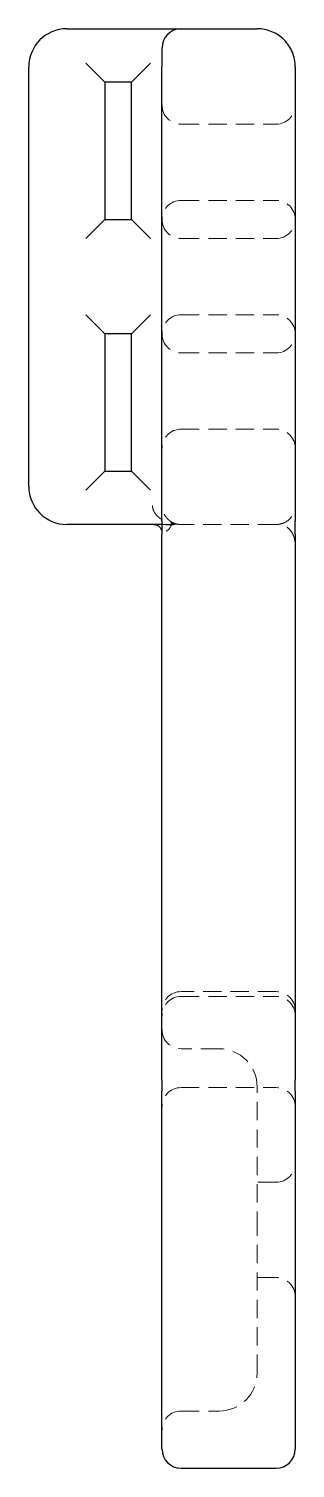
# Model space of a CAD drawing. Header units: millimetres. Extents: x 58 to 232, y 7 to 167.
# Drawn here: x 213.1 to 231.6, y 7 to 107 of the extents above.
import ezdxf

# ---------------------------------------------------------------- set-up
doc = ezdxf.new("R2010")
doc.units = ezdxf.units.MM
doc.linetypes.add('HIDDEN', pattern=[1.905, 1.27, -0.635])

msp = doc.modelspace()

# ---------------------------------------------------------------- linework, layer by layer
at = {"color": 7, "linetype": 'Continuous', "lineweight": 25}
for p, q in [((215.715, 106.997), (223.662, 106.997)), ((223.662, 106.997), (228.96, 106.997)), ((222.337, 105.672), (222.337, 104.348)), ((213.066, 75.21), (213.066, 104.348)), ((217.04, 104.613), (218.364, 103.288)), ((220.218, 103.288), (221.543, 104.613)), ((222.337, 72.794), (222.337, 104.348)), ((231.609, 104.348), (231.609, 72.794)), ((220.218, 103.288), (218.364, 103.288)), ((218.364, 103.288), (218.364, 93.752)), ((220.218, 93.752), (220.218, 103.288)), ((217.04, 92.428), (218.364, 93.752)), ((218.364, 93.752), (220.218, 93.752)), ((220.218, 93.752), (221.543, 92.428)), ((218.364, 85.805), (217.04, 87.13)), ((221.543, 87.13), (220.218, 85.805)), ((220.218, 85.805), (218.364, 85.805)), ((218.364, 85.805), (218.364, 76.269)), ((220.218, 76.269), (220.218, 85.805)), ((218.364, 76.269), (217.04, 74.945)), ((218.364, 76.269), (220.218, 76.269)), ((221.543, 74.945), (220.218, 76.269)), ((222.337, 72.561), (215.715, 72.561)), ((222.337, 72.794), (222.337, 71.888)), ((231.609, 71.888), (231.609, 72.794)), ((222.337, 33.96), (222.337, 71.888)), ((231.609, 71.888), (231.609, 33.96)), ((222.337, 33.96), (222.337, 33.19)), ((222.337, 8.324), (222.337, 33.19)), ((231.609, 33.19), (231.609, 33.96)), ((231.609, 33.19), (231.609, 8.324)), ((223.662, 7), (230.284, 7))]:
    msp.add_line(p, q, dxfattribs=at)
at = {"color": 7, "linetype": 'HIDDEN', "lineweight": 18}
for p, q in [((223.662, 100.374), (230.284, 100.374)), ((223.662, 95.077), (230.284, 95.077)), ((223.662, 92.428), (230.284, 92.428)), ((223.662, 87.13), (230.284, 87.13)), ((223.662, 84.481), (230.284, 84.481)), ((223.662, 79.183), (230.284, 79.183)), ((222.37, 72.561), (222.337, 72.561)), ((230.284, 72.561), (223.662, 72.561)), ((230.337, 72.561), (230.284, 72.561)), ((230.284, 40.111), (223.662, 40.111)), ((223.662, 39.773), (230.284, 39.773)), ((226.311, 36.138), (223.662, 36.138)), ((223.662, 33.442), (230.284, 33.442)), ((228.96, 23.556), (228.96, 33.489)), ((230.284, 26.867), (228.96, 26.867)), ((228.96, 13.622), (228.96, 23.556)), ((228.96, 20.245), (230.284, 20.245)), ((223.662, 10.973), (226.311, 10.973))]:
    msp.add_line(p, q, dxfattribs=at)
at = {"color": 7, "linetype": 'Continuous', "lineweight": 25, "flags": 128}
msp.add_lwpolyline([(222.324, 72.129), (222.325, 72.128), (222.337, 72.006)], dxfattribs=at)
at = {"color": 7, "linetype": 'Continuous', "lineweight": 25}
for centre, radius, start, end in [((215.715, 104.348), 2.649, 90, 180), ((223.662, 105.672), 1.324, 90, 180), ((215.715, 75.21), 2.649, 180, 270), ((223.662, 8.324), 1.324, 180, 270), ((230.284, 8.324), 1.324, 270, 0)]:
    msp.add_arc(centre, radius, start, end, dxfattribs=at)
at = {"color": 7, "linetype": 'HIDDEN', "lineweight": 18}
for centre, radius, start, end in [((223.662, 101.699), 1.324, 180, 270), ((230.284, 101.699), 1.324, 270, 0), ((223.662, 93.752), 1.324, 90, 180), ((230.284, 93.752), 1.324, 0, 90), ((223.662, 93.752), 1.324, 180, 270), ((230.284, 93.752), 1.324, 270, 0), ((223.662, 85.805), 1.324, 90, 180), ((230.284, 85.805), 1.324, 0, 90), ((223.662, 85.805), 1.324, 180, 270), ((230.284, 85.805), 1.324, 270, 0), ((223.662, 77.859), 1.324, 90, 180), ((230.284, 77.859), 1.324, 0, 90), ((223.662, 73.885), 1.324, 262.32975, 270), ((223.662, 38.787), 1.324, 90, 180), ((230.284, 38.787), 1.324, 0, 90), ((223.662, 38.448), 1.324, 90, 180), ((230.284, 38.448), 1.324, 0, 90), ((223.662, 37.463), 1.324, 180, 270), ((226.311, 33.489), 2.649, 0, 90), ((223.662, 32.118), 1.324, 90, 180), ((230.284, 32.118), 1.324, 0, 90), ((230.284, 28.191), 1.324, 270, 0), ((230.284, 18.92), 1.324, 0, 90), ((226.311, 13.622), 2.649, 270, 0), ((223.662, 9.649), 1.324, 90, 180)]:
    msp.add_arc(centre, radius, start, end, dxfattribs=at)
at = {"color": 7, "linetype": 'Continuous', "lineweight": 25}
msp.add_open_spline([(231.609, 104.348), (231.609, 104.695), (231.471, 105.388), (230.882, 106.27), (230, 106.859), (229.306, 106.997), (228.96, 106.997)], degree=3, dxfattribs=at)
at = {"color": 7, "linetype": 'HIDDEN', "lineweight": 18}
for points, knots in [([(221.675, 73.885), (221.676, 73.858), (221.678, 73.802), (221.69, 73.718), (221.711, 73.634), (221.739, 73.551), (221.776, 73.469), (221.821, 73.387), (221.874, 73.307), (221.935, 73.229), (222.004, 73.154), (222.082, 73.081), (222.189, 72.993), (222.341, 72.892), (222.548, 72.786), (222.794, 72.69), (223.081, 72.611), (223.287, 72.586), (223.397, 72.573)], [0, 0, 0, 0, 0.031271, 0.063106, 0.095784, 0.129565, 0.164683, 0.201347, 0.239739, 0.280021, 0.32233, 0.366787, 0.413494, 0.49922, 0.600539, 0.717684, 0.850804, 1, 1, 1, 1]), ([(223.485, 72.573), (223.448, 72.579), (223.374, 72.59), (223.268, 72.619), (223.168, 72.655), (223.076, 72.696), (222.99, 72.743), (222.912, 72.793), (222.84, 72.845), (222.776, 72.9), (222.718, 72.955), (222.647, 73.032), (222.566, 73.136), (222.482, 73.276), (222.417, 73.423), (222.371, 73.575), (222.343, 73.729), (222.339, 73.834), (222.337, 73.885)], [0, 0, 0, 0, 0.076631, 0.149235, 0.217821, 0.2824, 0.342986, 0.399596, 0.452251, 0.500975, 0.545802, 0.586773, 0.670647, 0.74725, 0.817347, 0.881941, 0.942307, 1, 1, 1, 1]), ([(230.284, 72.561), (230.398, 72.561), (230.505, 72.575), (230.704, 72.625), (230.797, 72.66), (231.049, 72.787), (231.184, 72.899), (231.401, 73.153), (231.478, 73.292), (231.582, 73.581), (231.609, 73.734), (231.609, 73.885)], [0, 0, 0, 0, 0.125, 0.125, 0.25, 0.25, 0.5, 0.5, 0.75, 0.75, 1, 1, 1, 1]), ([(222.434, 72.555), (222.383, 72.556), (222.303, 72.557), (222.304, 72.545), (222.304, 72.541)], [0, 0, 0, 0, 0.63786, 1, 1, 1, 1]), ([(223.214, 72.561), (223.151, 72.549), (223.044, 72.53), (222.711, 72.543), (222.493, 72.554), (222.37, 72.561)], [0, 0, 0, 0, 0.388011, 0.65458, 1, 1, 1, 1]), ([(222.842, 72.845), (222.863, 72.828), (222.903, 72.796), (222.949, 72.745), (222.98, 72.693), (222.995, 72.635), (222.994, 72.57), (222.975, 72.487), (222.93, 72.382), (222.85, 72.268), (222.747, 72.167), (222.672, 72.12), (222.634, 72.097)], [0, 0, 0, 0, 0.086872, 0.170216, 0.251625, 0.332801, 0.415485, 0.501391, 0.630458, 0.753569, 0.875347, 1, 1, 1, 1]), ([(231.597, 71.296), (231.595, 71.321), (231.593, 71.343), (231.588, 71.385), (231.585, 71.406), (231.575, 71.467), (231.568, 71.506), (231.541, 71.622), (231.518, 71.697), (231.433, 71.914), (231.357, 72.048), (231.155, 72.286), (231.028, 72.386), (230.719, 72.523), (230.539, 72.561), (230.337, 72.561)], [0, 0, 0, 0, 0.03125, 0.03125, 0.0625, 0.0625, 0.125, 0.125, 0.25, 0.25, 0.5, 0.5, 0.75, 0.75, 1, 1, 1, 1])]:
    msp.add_open_spline(points, degree=3, knots=knots, dxfattribs=at)
at = {"color": 7, "linetype": 'Continuous', "lineweight": 25}
msp.add_open_spline([(221.758, 72.562), (221.81, 72.559), (221.922, 72.553), (222.098, 72.47), (222.258, 72.314), (222.303, 72.186), (222.326, 72.12)], degree=3, knots=[0, 0, 0, 0, 0.2001157, 0.4394882, 0.7115939, 1, 1, 1, 1], dxfattribs=at)
at = {"color": 7, "linetype": 'HIDDEN', "lineweight": 18}
msp.add_open_spline([(223.214, 72.561), (222.909, 72.561), (222.619, 72.561), (222.37, 72.561)], degree=3, dxfattribs=at)

doc.saveas('drawing.dxf')
